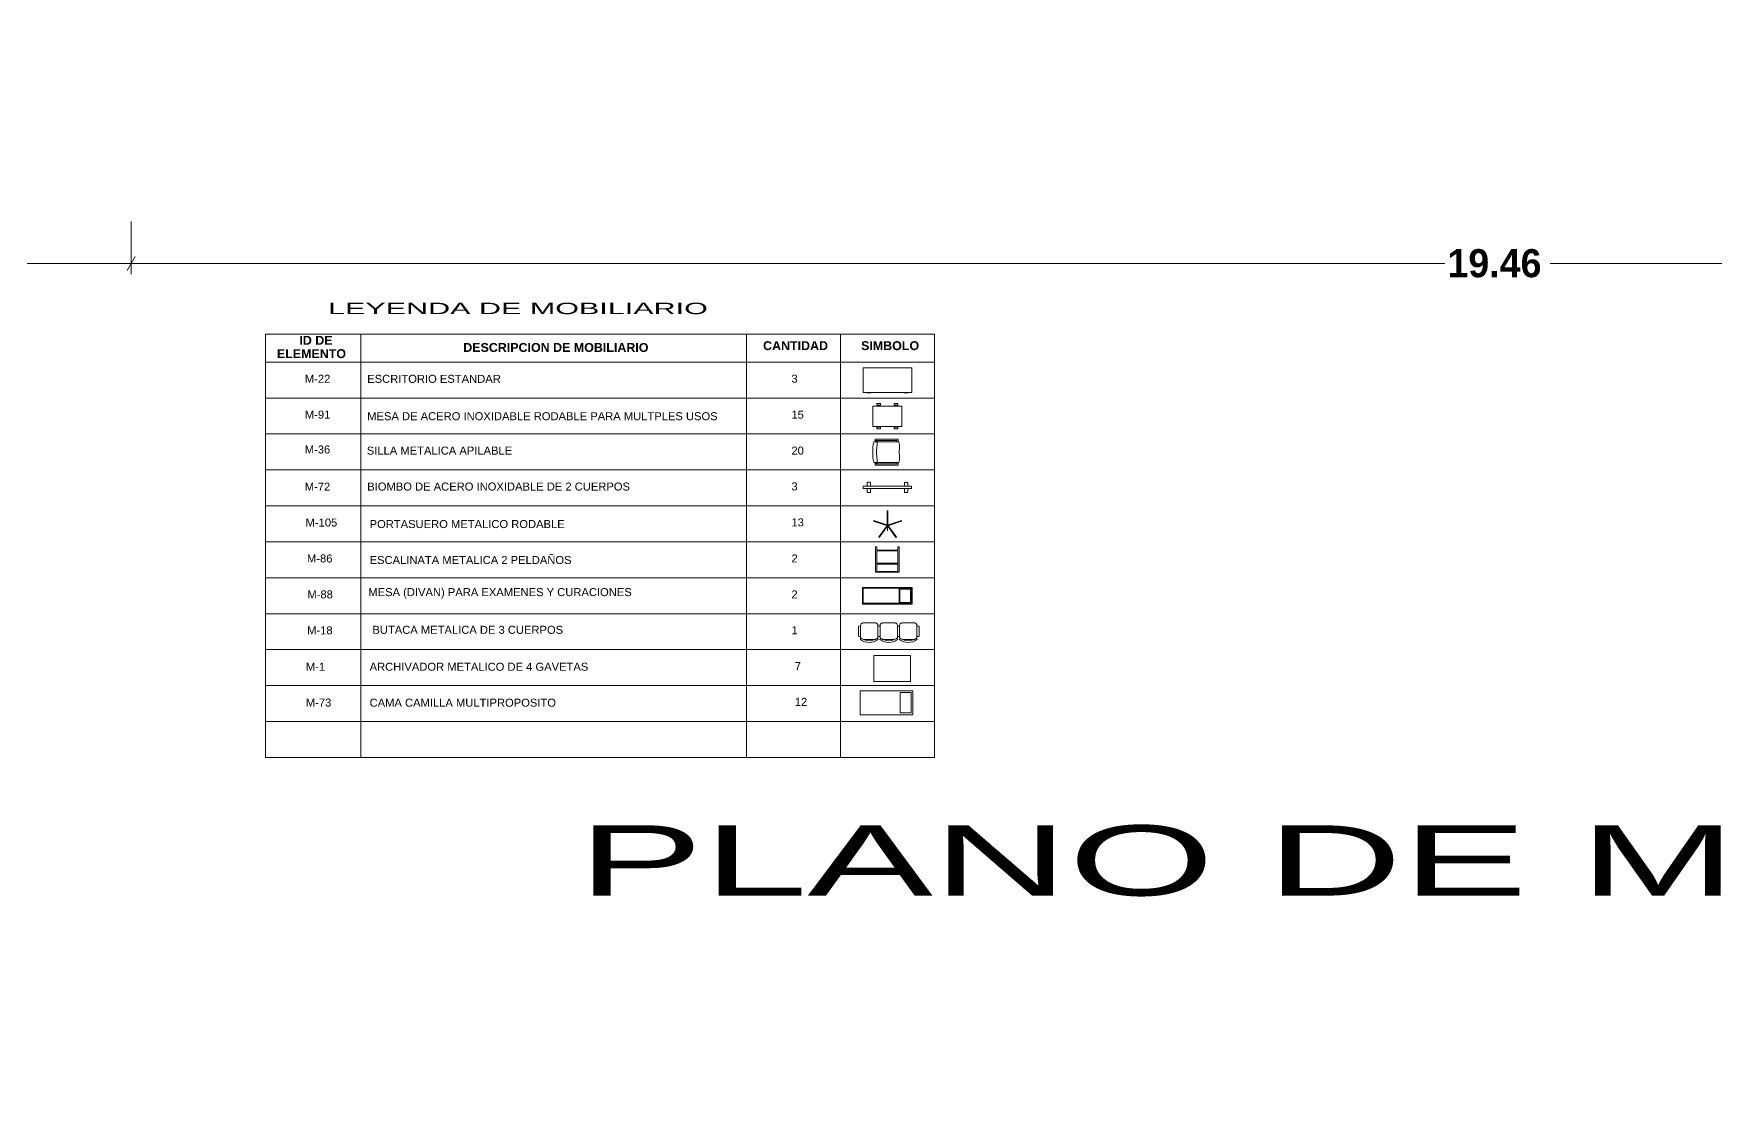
# Model space of a CAD drawing. Header units: metres. Extents: x 501.6 to 576.9, y -200.7 to -181.9.
# Drawn here: x 554.25 to 566.23, y -200.7 to -193.02 of the extents above; entities that cross this region are included whole.
import ezdxf

# ---------------------------------------------------------------- set-up
doc = ezdxf.new("R2010")
doc.units = ezdxf.units.M
doc.header["$MEASUREMENT"] = 0
for name, color, linetype in [('ARQ _ Cota - Parcial Exterior.Consultorio', 7, 'Continuous'), ('PDF_Geometría', 7, 'Continuous'), ('PDF_Texto', 7, 'Continuous')]:
    doc.layers.add(name, color=color, linetype=linetype)
doc.layers.add('ARQ _ Cota - Parcial Exterior.Consultorio_Pluma_Nº__106', color=171, linetype='Continuous', lineweight=15, true_color=0xaaaaff)
doc.layers.add('EQUIPAMIENTO PUESTO DE SALUD', color=7, linetype='Continuous', lineweight=0, true_color=0x858585)
for name, color, linetype, lineweight in [('ARQ _ Cota - Parcial Exterior.Consultorio_Pluma_Nº__15', 214, 'Continuous', 25), ('ARQ _ Cota - Parcial Exterior.Consultorio_Pluma_Nº__43', 5, 'Continuous', 0), ('Dibujo & Figuras_Pluma_Nº__15', 214, 'Continuous', 25), ('ÁREA', 6, 'Continuous', 5)]:
    doc.layers.add(name, color=color, linetype=linetype, lineweight=lineweight)
doc.layers.add('PDF2_Text', color=7, linetype='Continuous', true_color=0xff0080)
doc.styles.add('Estilo_Generado_2', font='GOTHICB.TTF')
doc.styles.add('Estilo_Generado_3', font='GOTHIC.TTF')
doc.styles.add('PDF Arial', font='arial.ttf')
doc.dimstyles.new('Estilo_Generado__1', dxfattribs={"dimtxt": 0.2, "dimasz": 0.076, "dimexe": 0.18, "dimexo": 0.3, "dimgap": 0.09, "dimtad": 0, "dimtih": 1, "dimtoh": 1, "dimzin": 0, "dimdsep": 46, "dimtxsty": 'Estilo_Generado_2', "dimblk": 'ARROWHEAD_2', "dimblk1": 'ARROWHEAD_2', "dimblk2": 'ARROWHEAD_2', "dimcen": 0.09, "dimclrd": 171, "dimclre": 171, "dimclrt": 214, "dimazin": 0, "dimtfac": 1, "dimtdec": 4, "dimtmove": 0, "dimatfit": 3, "dimfxl": 1, "dimtolj": 1, "dimtzin": 0, "dimarcsym": 0})

# ---------------------------------------------------------------- blocks, each defined once
blk = doc.blocks.new('*D89')
at = {"layer": 'ARQ _ Cota - Parcial Exterior.Consultorio_Pluma_Nº__106', "color": 161, "linetype": 'Continuous', "lineweight": 15, "true_color": 0xaaaaff, "transparency": 16777216}
for p, q in [((541.252, -182.809), (540.877, -182.809)), ((540.952, -182.809), (540.952, -182.76)), ((540.952, -191.609), (540.952, -182.809)), ((540.952, -200.649), (540.952, -191.849)), ((541.252, -200.649), (540.877, -200.649)), ((540.952, -200.698), (540.952, -200.649))]:
    blk.add_line(p, q, dxfattribs=at)
at = {"layer": 'ARQ _ Cota - Parcial Exterior.Consultorio_Pluma_Nº__43', "color": 5, "linetype": 'Continuous', "lineweight": 0, "transparency": 16777216}
for p, q in [((541.002, -182.838), (540.902, -182.78)), ((540.902, -200.62), (541.002, -200.678))]:
    blk.add_line(p, q, dxfattribs=at)
at = {"layer": 'ARQ _ Cota - Parcial Exterior.Consultorio_Pluma_Nº__15', "color": 214, "lineweight": 25, "transparency": 16777216, "insert": (540.596, -191.829), "char_height": 0.2, "attachment_point": 7, "style": 'Estilo_Generado_2'}
blk.add_mtext('\\A1;17.84', dxfattribs=at)
blk = doc.blocks.new('ARROWHEAD_2')
at = {"color": 0, "linetype": 'Continuous', "lineweight": 0}
for p, q in [((0, 0), (-1, 0)), ((-0.38, -0.66), (0.38, 0.66))]:
    blk.add_line(p, q, dxfattribs=at)
blk = doc.blocks.new('*D90')
at = {"layer": 'ARQ _ Cota - Parcial Exterior.Consultorio_Pluma_Nº__106', "color": 161, "linetype": 'Continuous', "lineweight": 15, "true_color": 0xaaaaff, "transparency": 16777216}
for p, q in [((576.616, -182.809), (576.241, -182.809)), ((576.541, -182.809), (576.541, -182.76)), ((576.541, -191.609), (576.541, -182.809)), ((576.541, -200.649), (576.541, -191.849)), ((576.616, -200.649), (576.241, -200.649)), ((576.541, -200.698), (576.541, -200.649))]:
    blk.add_line(p, q, dxfattribs=at)
at = {"layer": 'ARQ _ Cota - Parcial Exterior.Consultorio_Pluma_Nº__43', "color": 5, "linetype": 'Continuous', "lineweight": 0, "transparency": 16777216}
for p, q in [((576.591, -182.838), (576.491, -182.78)), ((576.491, -200.62), (576.591, -200.678))]:
    blk.add_line(p, q, dxfattribs=at)
at = {"layer": 'ARQ _ Cota - Parcial Exterior.Consultorio_Pluma_Nº__15', "color": 214, "lineweight": 25, "transparency": 16777216, "insert": (576.185, -191.829), "char_height": 0.2, "attachment_point": 7, "style": 'Estilo_Generado_2'}
blk.add_mtext('\\A1;17.84', dxfattribs=at)
blk = doc.blocks.new('*D91')
at = {"layer": 'ARQ _ Cota - Parcial Exterior.Consultorio_Pluma_Nº__106', "color": 161, "linetype": 'Continuous', "lineweight": 15, "true_color": 0xaaaaff, "transparency": 16777216}
for p, q in [((541.448, -194.729), (541.448, -194.354)), ((554.948, -194.729), (554.948, -194.354)), ((541.399, -194.654), (541.448, -194.654)), ((541.448, -194.654), (547.823, -194.654)), ((548.574, -194.654), (554.948, -194.654))]:
    blk.add_line(p, q, dxfattribs=at)
at = {"layer": 'ARQ _ Cota - Parcial Exterior.Consultorio_Pluma_Nº__43', "color": 5, "linetype": 'Continuous', "lineweight": 0, "transparency": 16777216}
for p, q in [((541.477, -194.604), (541.42, -194.704)), ((554.977, -194.604), (554.92, -194.704))]:
    blk.add_line(p, q, dxfattribs=at)
at = {"layer": 'ARQ _ Cota - Parcial Exterior.Consultorio_Pluma_Nº__15', "color": 214, "lineweight": 25, "transparency": 16777216, "insert": (547.843, -194.754), "char_height": 0.2, "attachment_point": 7, "style": 'Estilo_Generado_2'}
blk.add_mtext('\\A1;13.50', dxfattribs=at)
blk = doc.blocks.new('*D92')
at = {"layer": 'ARQ _ Cota - Parcial Exterior.Consultorio_Pluma_Nº__106', "color": 161, "linetype": 'Continuous', "lineweight": 15, "true_color": 0xaaaaff, "transparency": 16777216}
for p, q in [((554.948, -194.729), (554.948, -194.354)), ((574.408, -194.729), (574.408, -194.354)), ((554.948, -194.654), (564.303, -194.654)), ((565.054, -194.654), (574.408, -194.654))]:
    blk.add_line(p, q, dxfattribs=at)
at = {"layer": 'ARQ _ Cota - Parcial Exterior.Consultorio_Pluma_Nº__43', "color": 5, "linetype": 'Continuous', "lineweight": 0, "transparency": 16777216}
for p, q in [((554.977, -194.604), (554.92, -194.704)), ((574.437, -194.604), (574.38, -194.704))]:
    blk.add_line(p, q, dxfattribs=at)
at = {"layer": 'ARQ _ Cota - Parcial Exterior.Consultorio_Pluma_Nº__15', "color": 214, "lineweight": 25, "transparency": 16777216, "insert": (564.323, -194.754), "char_height": 0.2, "attachment_point": 7, "style": 'Estilo_Generado_2'}
blk.add_mtext('\\A1;19.46', dxfattribs=at)
blk = doc.blocks.new('M22')
at = {"layer": 'EQUIPAMIENTO PUESTO DE SALUD', "color": 1, "lineweight": 15}
for p, q in [((70.14, 132.293), (69.113, 132.293)), ((69.113, 132.293), (69.113, 131.779)), ((70.14, 131.779), (70.14, 132.293)), ((69.113, 131.779), (70.14, 131.779))]:
    blk.add_line(p, q, dxfattribs=at)
for points in [[(69.283, 132.301, -0.417305), (69.284, 132.3), (69.284, 132.293), (69.198, 132.293), (69.198, 132.3)], [(70.053, 132.301, -0.417305), (70.054, 132.3), (70.054, 132.293), (69.969, 132.293), (69.969, 132.3)]]:
    blk.add_lwpolyline(points, format="xyb", dxfattribs=at)
for points in [[(69.2, 132.302), (69.283, 132.302)], [(70.054, 132.293), (69.969, 132.293), (70.054, 132.293)], [(69.971, 132.302), (70.052, 132.302)]]:
    blk.add_lwpolyline(points, dxfattribs=at)
for centre in [(69.201, 132.299), (69.971, 132.299)]:
    blk.add_arc(centre, 0.00136, 89.9998, 179.3958, dxfattribs=at)
blk = doc.blocks.new('M91')
at = {"layer": 'EQUIPAMIENTO PUESTO DE SALUD', "color": 1, "lineweight": 15}
for points in [[(69.933, 134.782), (69.405, 134.782), (69.405, 135.15), (69.933, 135.15)], [(69.477, 135.166), (69.543, 135.166), (69.543, 135.195), (69.477, 135.195)], [(69.5, 135.15), (69.519, 135.15), (69.519, 135.166), (69.5, 135.166)], [(69.862, 135.166), (69.862, 135.195), (69.796, 135.195), (69.796, 135.166)], [(69.838, 135.15), (69.838, 135.166), (69.819, 135.166), (69.819, 135.15)], [(69.477, 134.766), (69.477, 134.737), (69.543, 134.737), (69.543, 134.766)], [(69.5, 134.782), (69.5, 134.766), (69.519, 134.766), (69.519, 134.782)], [(69.862, 134.766), (69.796, 134.766), (69.796, 134.737), (69.862, 134.737)], [(69.838, 134.782), (69.819, 134.782), (69.819, 134.766), (69.838, 134.766)]]:
    blk.add_lwpolyline(points, close=True, dxfattribs=at)
blk = doc.blocks.new('M36')
at = {"layer": 'EQUIPAMIENTO PUESTO DE SALUD', "color": 1, "lineweight": 15}
for points in [[(69.855, 131.595), (69.861, 131.597), (69.864, 131.603), (69.864, 131.609), (69.861, 131.615), (69.855, 131.616), (69.827, 131.616), (69.827, 131.309), (69.846, 131.309), (69.846, 131.595)], [(69.846, 131.595), (69.855, 131.595), (69.861, 131.597), (69.864, 131.603), (69.864, 131.609), (69.861, 131.615), (69.855, 131.616), (69.827, 131.616), (69.827, 131.309), (69.846, 131.309)], [(70.104, 131.633), (70.06, 131.633), (70.001, 131.63), (69.942, 131.633), (69.898, 131.633), (69.865, 131.622), (69.865, 131.289), (69.897, 131.28), (69.936, 131.276), (70.001, 131.276), (70.066, 131.276), (70.105, 131.28), (70.137, 131.289), (70.137, 131.622)], [(70.137, 131.622), (70.104, 131.633), (70.06, 131.633), (70.001, 131.63), (69.942, 131.633), (69.898, 131.633), (69.865, 131.622), (69.865, 131.289), (69.897, 131.28), (69.936, 131.276), (70.001, 131.276), (70.066, 131.276), (70.105, 131.28), (70.137, 131.289)], [(70.147, 131.616), (70.141, 131.615), (70.138, 131.609), (70.138, 131.603), (70.141, 131.597), (70.147, 131.595), (70.156, 131.595), (70.156, 131.309), (70.175, 131.309), (70.175, 131.616)], [(70.175, 131.616), (70.147, 131.616), (70.141, 131.615), (70.138, 131.609), (70.138, 131.603), (70.141, 131.597), (70.147, 131.595), (70.156, 131.595), (70.156, 131.309), (70.175, 131.309)], [(69.857, 131.309), (69.858, 131.31), (69.86, 131.311), (69.861, 131.312), (69.862, 131.313), (69.863, 131.315), (69.864, 131.316), (69.865, 131.318), (69.865, 131.32), (69.865, 131.322), (69.864, 131.324), (69.863, 131.325), (69.862, 131.327), (69.861, 131.328), (69.86, 131.329), (69.858, 131.33), (69.857, 131.33), (69.855, 131.331), (69.854, 131.33), (69.852, 131.33), (69.85, 131.329), (69.849, 131.328), (69.848, 131.327), (69.847, 131.325), (69.846, 131.324), (69.846, 131.322), (69.846, 131.32), (69.846, 131.318), (69.846, 131.316), (69.847, 131.315), (69.848, 131.313), (69.849, 131.312), (69.85, 131.311), (69.852, 131.31), (69.854, 131.309), (69.855, 131.309)], [(70.148, 131.309), (70.15, 131.31), (70.152, 131.311), (70.153, 131.312), (70.154, 131.313), (70.155, 131.315), (70.156, 131.316), (70.156, 131.318), (70.156, 131.32), (70.156, 131.322), (70.156, 131.324), (70.155, 131.325), (70.154, 131.327), (70.153, 131.328), (70.152, 131.329), (70.15, 131.33), (70.148, 131.33), (70.147, 131.331), (70.145, 131.33), (70.144, 131.33), (70.142, 131.329), (70.141, 131.328), (70.14, 131.327), (70.139, 131.325), (70.138, 131.324), (70.137, 131.322), (70.137, 131.32), (70.137, 131.318), (70.138, 131.316), (70.139, 131.315), (70.14, 131.313), (70.141, 131.312), (70.142, 131.311), (70.144, 131.31), (70.145, 131.309), (70.147, 131.309)]]:
    blk.add_lwpolyline(points, close=True, dxfattribs=at)
blk.add_lwpolyline([(69.865, 131.331), (69.866, 131.332), (69.866, 131.333), (69.867, 131.333), (69.868, 131.334), (69.868, 131.334), (69.869, 131.334), (69.87, 131.334), (69.894, 131.333), (69.986, 131.326), (70.016, 131.326), (70.108, 131.333), (70.132, 131.334), (70.133, 131.334), (70.134, 131.334), (70.134, 131.334), (70.135, 131.333), (70.136, 131.333), (70.136, 131.332), (70.137, 131.331), (70.137, 131.33), (70.137, 131.329)], dxfattribs=at)
for points in [[(69.846, 131.32), (69.846, 131.326), (69.85, 131.331), (69.855, 131.331)], [(69.855, 131.309), (69.85, 131.309), (69.846, 131.314), (69.846, 131.32)], [(69.855, 131.331), (69.86, 131.331), (69.865, 131.326), (69.865, 131.32)], [(69.865, 131.32), (69.865, 131.314), (69.86, 131.309), (69.855, 131.309)], [(70.137, 131.32), (70.137, 131.326), (70.142, 131.331), (70.147, 131.331)], [(70.147, 131.309), (70.142, 131.309), (70.137, 131.314), (70.137, 131.32)], [(70.147, 131.331), (70.152, 131.331), (70.156, 131.326), (70.156, 131.32)], [(70.156, 131.32), (70.156, 131.314), (70.152, 131.309), (70.147, 131.309)]]:
    blk.add_open_spline(points, degree=3, dxfattribs=at)
blk = doc.blocks.new('M105')
at = {"layer": 'EQUIPAMIENTO PUESTO DE SALUD', "color": 1, "lineweight": 15, "elevation": 19.762}
for points in [[(79.633, 134.967), (79.399, 135.043), (79.403, 135.054), (79.636, 134.979, 0.153762)], [(79.647, 134.947), (79.502, 134.749), (79.492, 134.756), (79.637, 134.954, 0.152696)], [(79.653, 134.987, 0.075469), (79.647, 134.986), (79.647, 135.232), (79.659, 135.232), (79.659, 134.986, 0.075469)], [(79.67, 134.954), (79.814, 134.756), (79.804, 134.749), (79.66, 134.947, 0.152696)], [(79.67, 134.979), (79.903, 135.054), (79.907, 135.043), (79.674, 134.967, 0.157086)]]:
    blk.add_lwpolyline(points, format="xyb", close=True, dxfattribs=at)
for points in [[(79.653, 134.973, 0.4125), (79.647, 134.967, 0.4125), (79.653, 134.96)], [(79.653, 134.868), (79.653, 134.96, 0.4125), (79.659, 134.967, 0.4125), (79.653, 134.973), (79.653, 135.065)]]:
    blk.add_lwpolyline(points, format="xyb", dxfattribs=at)
at = {"layer": 'EQUIPAMIENTO PUESTO DE SALUD', "color": 1, "lineweight": 15}
for start, end in [(90.1271, 180.0447), (359.9553, 89.8729)]:
    blk.add_arc((79.653, 134.967, 19.762), 0.0205, start, end, dxfattribs=at)
blk = doc.blocks.new('M86')
at = {"layer": 'EQUIPAMIENTO PUESTO DE SALUD', "color": 1, "lineweight": 15}
for points in [[(70.666, 133.907), (70.647, 133.907), (70.647, 133.908), (70.647, 133.911), (70.647, 133.914), (70.647, 134.012), (70.647, 134.014), (70.647, 134.019), (70.647, 134.025), (70.647, 134.031), (70.647, 134.037), (70.647, 134.044), (70.647, 134.045), (70.647, 134.257), (70.647, 134.261), (70.647, 134.268), (70.647, 134.274), (70.647, 134.28), (70.647, 134.285), (70.647, 134.29), (70.647, 134.29), (70.647, 134.311), (70.647, 134.313), (70.647, 134.315), (70.647, 134.317), (70.647, 134.317), (70.666, 134.317), (70.666, 134.317), (70.666, 134.315), (70.666, 134.313), (70.666, 134.311), (70.666, 134.29), (70.666, 134.29), (70.666, 134.285), (70.666, 134.28), (70.666, 134.274), (70.666, 134.268), (70.666, 134.261), (70.666, 134.259), (71.005, 134.259), (71.005, 134.261), (71.005, 134.268), (71.005, 134.274), (71.005, 134.28), (71.005, 134.285), (71.005, 134.29), (71.005, 134.29), (71.005, 134.311), (71.005, 134.313), (71.005, 134.315), (71.005, 134.317), (71.005, 134.317), (71.024, 134.317), (71.024, 134.317), (71.024, 134.315), (71.024, 134.313), (71.024, 134.311), (71.024, 134.29), (71.024, 134.29), (71.024, 134.285), (71.024, 134.28), (71.024, 134.274), (71.024, 134.268), (71.024, 134.261), (71.024, 134.257), (71.024, 134.045), (71.024, 134.044), (71.024, 134.037), (71.024, 134.031), (71.024, 134.025), (71.024, 134.019), (71.024, 134.014), (71.024, 134.012), (71.024, 133.914), (71.024, 133.911), (71.024, 133.908), (71.024, 133.907), (71.005, 133.907), (71.005, 133.908), (71.005, 133.908), (71.005, 133.911), (71.005, 133.914), (71.005, 134.012), (71.005, 134.014), (71.005, 134.019), (71.005, 134.025), (71.005, 134.031), (71.005, 134.037), (71.005, 134.044), (71.005, 134.045)], [(71.005, 134.249), (70.666, 134.249)], [(71.005, 134.054), (70.666, 134.054)], [(71.005, 133.907), (70.666, 133.907), (70.666, 133.908), (70.666, 133.908), (70.666, 133.911), (70.666, 133.914), (70.666, 134.012), (70.666, 134.014), (70.666, 134.019), (70.666, 134.025), (70.666, 134.031), (70.666, 134.037), (70.666, 134.044), (70.666, 134.045)], [(71.005, 134.044), (70.666, 134.044)], [(71.005, 134.034), (70.666, 134.034)], [(71.005, 133.917), (70.666, 133.917)]]:
    blk.add_lwpolyline(points, dxfattribs=at)
for points in [[(70.666, 134.249), (70.666, 134.054)], [(71.005, 134.249), (71.005, 134.054)]]:
    blk.add_lwpolyline(points, close=True, dxfattribs=at)
blk = doc.blocks.new('M88')
at = {"layer": 'EQUIPAMIENTO PUESTO DE SALUD', "color": 1, "lineweight": 15}
for points in [[(78.363, 126.398), (79.806, 126.398), (79.806, 126.879), (78.363, 126.879)], [(79.784, 126.42), (78.385, 126.42), (78.385, 126.856), (79.784, 126.856)], [(79.451, 126.442), (79.762, 126.442), (79.762, 126.834), (79.451, 126.834)]]:
    blk.add_lwpolyline(points, close=True, dxfattribs=at)
blk.add_lwpolyline([(79.428, 126.856), (79.428, 126.42)], dxfattribs=at)
blk = doc.blocks.new('M1')
at = {"layer": 'EQUIPAMIENTO PUESTO DE SALUD', "color": 1, "lineweight": 15}
blk.add_lwpolyline([(77.263, 120.198), (76.872, 120.198), (76.872, 120.75), (77.263, 120.75)], close=True, dxfattribs=at)

msp = doc.modelspace()

# ---------------------------------------------------------------- linework, layer by layer
at = {"layer": 'EQUIPAMIENTO PUESTO DE SALUD', "color": 1, "lineweight": 20}
for p, q in [((560.128, -197.239), (560.128, -197.305)), ((560.144, -197.316), (560.144, -197.229)), ((560.159, -197.213), (560.205, -197.213)), ((560.251, -197.213), (560.205, -197.213)), ((560.267, -197.316), (560.267, -197.229)), ((560.282, -197.316), (560.282, -197.229)), ((560.298, -197.213), (560.344, -197.213)), ((560.39, -197.213), (560.344, -197.213)), ((560.406, -197.316), (560.406, -197.229)), ((560.421, -197.316), (560.421, -197.229)), ((560.437, -197.213), (560.483, -197.213)), ((560.529, -197.213), (560.483, -197.213)), ((560.545, -197.316), (560.545, -197.229)), ((560.56, -197.239), (560.56, -197.305)), ((560.205, -197.331), (560.167, -197.331)), ((560.205, -197.331), (560.243, -197.331)), ((560.344, -197.331), (560.306, -197.331)), ((560.344, -197.331), (560.382, -197.331)), ((560.483, -197.331), (560.445, -197.331)), ((560.483, -197.331), (560.521, -197.331))]:
    msp.add_line(p, q, dxfattribs=at)
for centre, radius, start, end in [((560.136, -197.242), 0.00819, 89.9489, 162.5953), ((560.136, -197.242), 0.00819, 17.7889, 89.9489), ((560.159, -197.229), 0.0154, 90, 180), ((560.251, -197.229), 0.0154, 0, 90), ((560.275, -197.242), 0.00819, 90.0511, 162.2111), ((560.275, -197.242), 0.00819, 17.7889, 89.9489), ((560.298, -197.229), 0.0154, 90, 180), ((560.39, -197.229), 0.0154, 0, 90), ((560.414, -197.242), 0.00819, 90.0511, 162.2111), ((560.414, -197.242), 0.00819, 17.7889, 89.9489), ((560.437, -197.229), 0.0154, 90, 180), ((560.529, -197.229), 0.0154, 0, 90), ((560.552, -197.242), 0.00819, 90.0511, 162.2111), ((560.552, -197.242), 0.00819, 17.4047, 90.0511), ((560.136, -197.302), 0.00817, 197.2491, 270.1592), ((560.136, -197.302), 0.00817, 270.1592, 343.0897), ((560.148, -197.328), 0.00563, 57.9726, 216.6901), ((560.159, -197.316), 0.0154, 180, 207.5844), ((560.205, -197.249), 0.103, 233.1301, 270), ((560.205, -197.238), 0.101, 237.5758, 270), ((560.205, -197.238), 0.101, 270, 302.4242), ((560.205, -197.249), 0.103, 270, 306.8699), ((560.262, -197.328), 0.00563, 323.3099, 122.0274), ((560.251, -197.316), 0.0154, 332.4156, 0), ((560.275, -197.302), 0.00817, 196.9103, 269.8408), ((560.275, -197.302), 0.00817, 270.1592, 343.0897), ((560.287, -197.328), 0.00563, 57.9726, 216.6901), ((560.298, -197.316), 0.0154, 180, 207.5844), ((560.344, -197.249), 0.103, 233.1301, 270), ((560.344, -197.238), 0.101, 237.5758, 270), ((560.344, -197.238), 0.101, 270, 302.4242), ((560.344, -197.249), 0.103, 270, 306.8699), ((560.401, -197.328), 0.00563, 323.3099, 122.0274), ((560.39, -197.316), 0.0154, 332.4156, 0), ((560.414, -197.302), 0.00817, 196.9103, 269.8408), ((560.414, -197.302), 0.00817, 270.1592, 343.0897), ((560.426, -197.328), 0.00563, 57.9726, 216.6901), ((560.437, -197.316), 0.0154, 180, 207.5844), ((560.483, -197.249), 0.103, 233.1301, 270), ((560.483, -197.238), 0.101, 237.5758, 270), ((560.483, -197.238), 0.101, 270, 302.4242), ((560.483, -197.249), 0.103, 270, 306.8699), ((560.54, -197.328), 0.00563, 323.3099, 122.0274), ((560.529, -197.316), 0.0154, 332.4156, 0), ((560.552, -197.302), 0.00817, 196.9103, 269.8408), ((560.552, -197.302), 0.00817, 269.8408, 342.7509)]:
    msp.add_arc(centre, radius, start, end, dxfattribs=at)
at = {"layer": 'PDF_Geometría', "lineweight": 9}
msp.add_lwpolyline([(560.669, -195.156), (560, -195.156)], dxfattribs=at)
for points in [[(559.331, -195.612), (559.331, -195.356), (560, -195.356), (560, -195.612)], [(560, -195.867), (560, -195.612), (560.669, -195.612), (560.669, -195.867)], [(560, -195.867), (560, -195.612), (560.669, -195.612), (560.669, -195.867)], [(555.906, -196.123), (555.906, -195.867), (556.585, -195.867), (556.585, -196.123)], [(559.331, -196.123), (559.331, -195.867), (560, -195.867), (560, -196.123)], [(560, -196.123), (560, -195.867), (560.669, -195.867), (560.669, -196.123)], [(555.906, -196.379), (555.906, -196.123), (556.585, -196.123), (556.585, -196.379)], [(559.331, -196.379), (559.331, -196.123), (560, -196.123), (560, -196.379)], [(560, -196.379), (560, -196.123), (560.669, -196.123), (560.669, -196.379)], [(555.906, -196.635), (555.906, -196.379), (556.585, -196.379), (556.585, -196.635)], [(559.331, -196.635), (559.331, -196.379), (560, -196.379), (560, -196.635)], [(560, -196.635), (560, -196.379), (560.669, -196.379), (560.669, -196.635)], [(555.906, -196.891), (555.906, -196.635), (556.585, -196.635), (556.585, -196.891)], [(559.331, -196.891), (559.331, -196.635), (560, -196.635), (560, -196.891)], [(560, -196.891), (560, -196.635), (560.669, -196.635), (560.669, -196.891)], [(555.906, -197.147), (555.906, -196.891), (556.585, -196.891), (556.585, -197.147)], [(559.331, -197.147), (559.331, -196.891), (560, -196.891), (560, -197.147)], [(560, -197.147), (560, -196.891), (560.669, -196.891), (560.669, -197.147)], [(555.906, -197.403), (555.906, -197.147), (556.585, -197.147), (556.585, -197.403)], [(559.331, -197.403), (559.331, -197.147), (560, -197.147), (560, -197.403)], [(560, -197.403), (560, -197.147), (560.669, -197.147), (560.669, -197.403)], [(555.906, -197.659), (555.906, -197.403), (556.585, -197.403), (556.585, -197.659)], [(559.331, -197.659), (559.331, -197.403), (560, -197.403), (560, -197.659)], [(560, -197.659), (560, -197.403), (560.669, -197.403), (560.669, -197.659)], [(555.906, -197.915), (555.906, -197.659), (556.585, -197.659), (556.585, -197.915)], [(559.331, -197.915), (559.331, -197.659), (560, -197.659), (560, -197.915)], [(560, -197.915), (560, -197.659), (560.669, -197.659), (560.669, -197.915)], [(555.906, -198.171), (555.906, -197.915), (556.585, -197.915), (556.585, -198.171)], [(559.331, -198.171), (559.331, -197.915), (560, -197.915), (560, -198.171)], [(560, -198.171), (560, -197.915), (560.669, -197.915), (560.669, -198.171)]]:
    msp.add_lwpolyline(points, close=True, dxfattribs=at)
at = {"layer": 'PDF_Texto', "lineweight": 9}
for points in [[(556.585, -195.356), (555.906, -195.356), (555.906, -195.156), (556.585, -195.156)], [(559.331, -195.356), (556.585, -195.356), (556.585, -195.156), (559.331, -195.156)], [(559.331, -195.356), (560, -195.356), (560, -195.156), (559.331, -195.156)], [(560, -195.156), (560.669, -195.156), (560.669, -195.356), (560, -195.356)], [(555.906, -195.612), (555.906, -195.356), (556.585, -195.356), (556.585, -195.612)], [(556.585, -195.612), (556.585, -195.356), (559.331, -195.356), (559.331, -195.612)], [(560, -195.612), (560, -195.356)], [(560, -195.612), (560, -195.356), (560.669, -195.356), (560.669, -195.612)], [(555.906, -195.867), (555.906, -195.612), (556.585, -195.612), (556.585, -195.867)], [(556.585, -195.867), (556.585, -195.612), (559.331, -195.612), (559.331, -195.867)], [(556.585, -196.123), (556.585, -195.867), (559.331, -195.867), (559.331, -196.123)], [(556.585, -196.379), (556.585, -196.123), (559.331, -196.123), (559.331, -196.379)], [(556.585, -196.635), (556.585, -196.379), (559.331, -196.379), (559.331, -196.635)], [(556.585, -196.891), (556.585, -196.635), (559.331, -196.635), (559.331, -196.891)], [(556.585, -197.147), (556.585, -196.891), (559.331, -196.891), (559.331, -197.147)], [(556.585, -197.403), (556.585, -197.147), (559.331, -197.147), (559.331, -197.403)], [(556.585, -197.659), (556.585, -197.403), (559.331, -197.403), (559.331, -197.659)], [(556.585, -197.915), (556.585, -197.659), (559.331, -197.659), (559.331, -197.915)], [(556.585, -198.171), (556.585, -197.915), (559.331, -197.915), (559.331, -198.171)]]:
    msp.add_lwpolyline(points, close=True, dxfattribs=at)
msp.add_lwpolyline([(555.906, -195.156), (560.669, -195.156)], dxfattribs=at)
at = {"layer": 'ÁREA', "color": 1, "lineweight": 15}
for p, q in [((560.14, -197.697), (560.14, -197.866)), ((560.515, -197.697), (560.14, -197.697)), ((560.425, -197.708), (560.425, -197.854)), ((560.504, -197.708), (560.425, -197.708)), ((560.504, -197.854), (560.504, -197.708)), ((560.515, -197.866), (560.515, -197.697)), ((560.14, -197.866), (560.515, -197.866)), ((560.425, -197.854), (560.504, -197.854))]:
    msp.add_line(p, q, dxfattribs=at)
msp.add_lwpolyline([(560.163, -196.256), (560.163, -196.238), (560.506, -196.238), (560.506, -196.256)], close=True, dxfattribs=at)
for points in [[(560.19, -196.238), (560.19, -196.219, -0.414214), (560.197, -196.211), (560.208, -196.211, -0.414214), (560.215, -196.219), (560.215, -196.238)], [(560.215, -196.256), (560.215, -196.276, -0.414214), (560.208, -196.284), (560.197, -196.284, -0.414214), (560.19, -196.276), (560.19, -196.256)], [(560.455, -196.238), (560.455, -196.219, -0.414214), (560.462, -196.212), (560.473, -196.212, -0.414214), (560.48, -196.219), (560.48, -196.238)], [(560.48, -196.256), (560.48, -196.277, -0.414214), (560.473, -196.284), (560.462, -196.284, -0.414214), (560.455, -196.277), (560.455, -196.256)]]:
    msp.add_lwpolyline(points, format="xyb", dxfattribs=at)

# ---------------------------------------------------------------- block references
at = {"layer": 'PDF2_Text', "color": 3, "lineweight": 0}
for name, p, xscale, yscale, zscale in [('M105', (529.017, -249.586, -7.77), 0.3931936616827241, 0.3931936616827241, 0.3931936616827241), ('M86', (529.01, -256.066), 0.4422098810700316, 0.4422098810700316, 0.4422098810700316)]:
    msp.add_blockref(name, p, dxfattribs=dict(at, xscale=xscale, yscale=yscale, zscale=zscale))
at = {"layer": 'ÁREA', "lineweight": 15}
for name, p, xscale, yscale, zscale, rotation in [('M22', (583.912, -150.773), 0.3386272853092578, 0.3386272853092578, 0.3386272853092578, 180), ('M91', (587.717, -142.694), 0.3930423037529165, 0.3930423037529165, 0.3930423037529165, 180), ('M36', (490.072, -158.586), 0.5344311348031394, 0.5344311348031394, 0.5344311348031394, 270)]:
    msp.add_blockref(name, p, dxfattribs=dict(at, xscale=xscale, yscale=yscale, zscale=zscale, rotation=rotation))
at = {"layer": 'ÁREA', "lineweight": 15, "xscale": 0.2442920884329846, "yscale": 0.2442920884329846, "zscale": 0.2442920884329846}
msp.add_blockref('M88', (541.014, -227.956), dxfattribs=at)
at = {"layer": 'ÁREA', "color": 2, "lineweight": 15, "xscale": 0.4732570612850593, "yscale": 0.4732570612850593, "zscale": 0.4732570612850593, "rotation": 90}
msp.add_blockref('M1', (617.383, -234.01), dxfattribs=at)

# ---------------------------------------------------------------- texts
at = {"layer": 'Dibujo & Figuras_Pluma_Nº__15', "color": 214, "style": 'Estilo_Generado_3', "width": 2}
msp.add_text('LEYENDA DE MOBILIARIO', height=0.08125, dxfattribs=at).set_placement((556.351, -195.014))
at = {"layer": 'Dibujo & Figuras_Pluma_Nº__15', "color": 214, "linetype": 'Continuous', "lineweight": 25, "insert": (558.13, -199.161), "char_height": 0.5, "attachment_point": 7, "style": 'Estilo_Generado_3'}
msp.add_mtext('\\A1;{\\W2;PLANO DE MOBILIARIO}', dxfattribs=at)
at = {"layer": 'PDF_Texto', "color": 244, "true_color": 0x991b1e, "char_height": 0.06341, "attachment_point": 7, "style": 'PDF Arial'}
for s, insert in [('{\\fArial|b1|i0|c0|p34;ID DE}', (556.147, -195.232)), ('{\\fArial|b1|i0|c0|p34;CANTIDAD}', (559.449, -195.271)), ('{\\fArial|b1|i0|c0|p34;SIMBOLO}', (560.147, -195.271)), ('{\\fArial|b1|i0|c0|p34;ELEMENTO}', (555.987, -195.328)), ('{\\fArial|b1|i0|c0|p34;DESCRIPCION DE MOBILIARIO}', (557.314, -195.284))]:
    msp.add_mtext(s, dxfattribs=dict(at, insert=insert))
at = {"layer": 'PDF_Texto', "char_height": 0.057, "attachment_point": 7, "style": 'PDF Arial'}
for s, insert in [('M-22', (556.186, -195.503)), ('ESCRITORIO ESTANDAR', (556.63, -195.504)), ('3', (559.651, -195.503)), ('M-91', (556.186, -195.759)), ('MESA DE ACERO INOXIDABLE RODABLE PARA MULTPLES USOS', (556.63, -195.77)), ('M-36', (556.185, -196.007)), ('SILLA METALICA APILABLE ', (556.627, -196.015)), ('20', (559.651, -196.015)), ('M-72', (556.185, -196.271)), ('BIOMBO DE ACERO INOXIDABLE DE 2 CUERPOS', (556.63, -196.271)), ('3', (559.651, -196.27)), ('M-105', (556.191, -196.527)), ('PORTASUERO METALICO RODABLE', (556.647, -196.538)), ('13', (559.651, -196.526)), ('M-86', (556.201, -196.783)), ('ESCALINATA METALICA 2 PELDAÑOS', (556.647, -196.794)), ('2', (559.651, -196.782)), ('M-88', (556.204, -197.039)), ('MESA (DIVAN) PARA EXAMENES Y CURACIONES', (556.638, -197.039)), ('2', (559.651, -197.038)), ('M-18', (556.202, -197.295)), ('BUTACA METALICA DE 3 CUERPOS ', (556.667, -197.291)), ('1', (559.651, -197.294)), ('M-1', (556.193, -197.553)), ('ARCHIVADOR METALICO DE 4 GAVETAS', (556.647, -197.554)), ('7', (559.675, -197.548)), ('M-73', (556.193, -197.809)), ('CAMA CAMILLA MULTIPROPOSITO ', (556.647, -197.81)), ('12', (559.675, -197.803))]:
    msp.add_mtext(s, dxfattribs=dict(at, insert=insert))
at = {"layer": 'PDF_Texto', "insert": (559.651, -195.759), "char_height": 0.057, "width": 0.021, "attachment_point": 7, "style": 'PDF Arial'}
msp.add_mtext('15', dxfattribs=at)

# ---------------------------------------------------------------- dimensions: what is measured, and where the dimension line sits
at = {"layer": 'ARQ _ Cota - Parcial Exterior.Consultorio', "color": 161, "linetype": 'Continuous', "lineweight": 15, "true_color": 0xaaaaff}
for base, picture, middle in [((540.952, -182.809), '*D89', (540.932, -191.729)), ((576.541, -182.809), '*D90', (576.521, -191.729))]:
    dim = msp.add_linear_dim(base=base, p1=(554.948, -200.649), p2=(576.358, -182.809), angle=90, dimstyle='Estilo_Generado__1', dxfattribs=at)
    dim.commit()
    dim.dimension.update_dxf_attribs({"geometry": picture, "text_midpoint": middle, "dimtype": 160})
for base, p1, p2, picture, middle in [((554.948, -194.654), (541.448, -182.809), (554.948, -193.529), '*D91', (548.179, -194.654)), ((574.408, -194.654), (554.948, -193.529), (574.408, -187.769), '*D92', (564.659, -194.654))]:
    dim = msp.add_linear_dim(base=base, p1=p1, p2=p2, dimstyle='Estilo_Generado__1', dxfattribs=at)
    dim.commit()
    dim.dimension.update_dxf_attribs({"geometry": picture, "text_midpoint": middle, "dimtype": 160})

doc.saveas('drawing.dxf')
